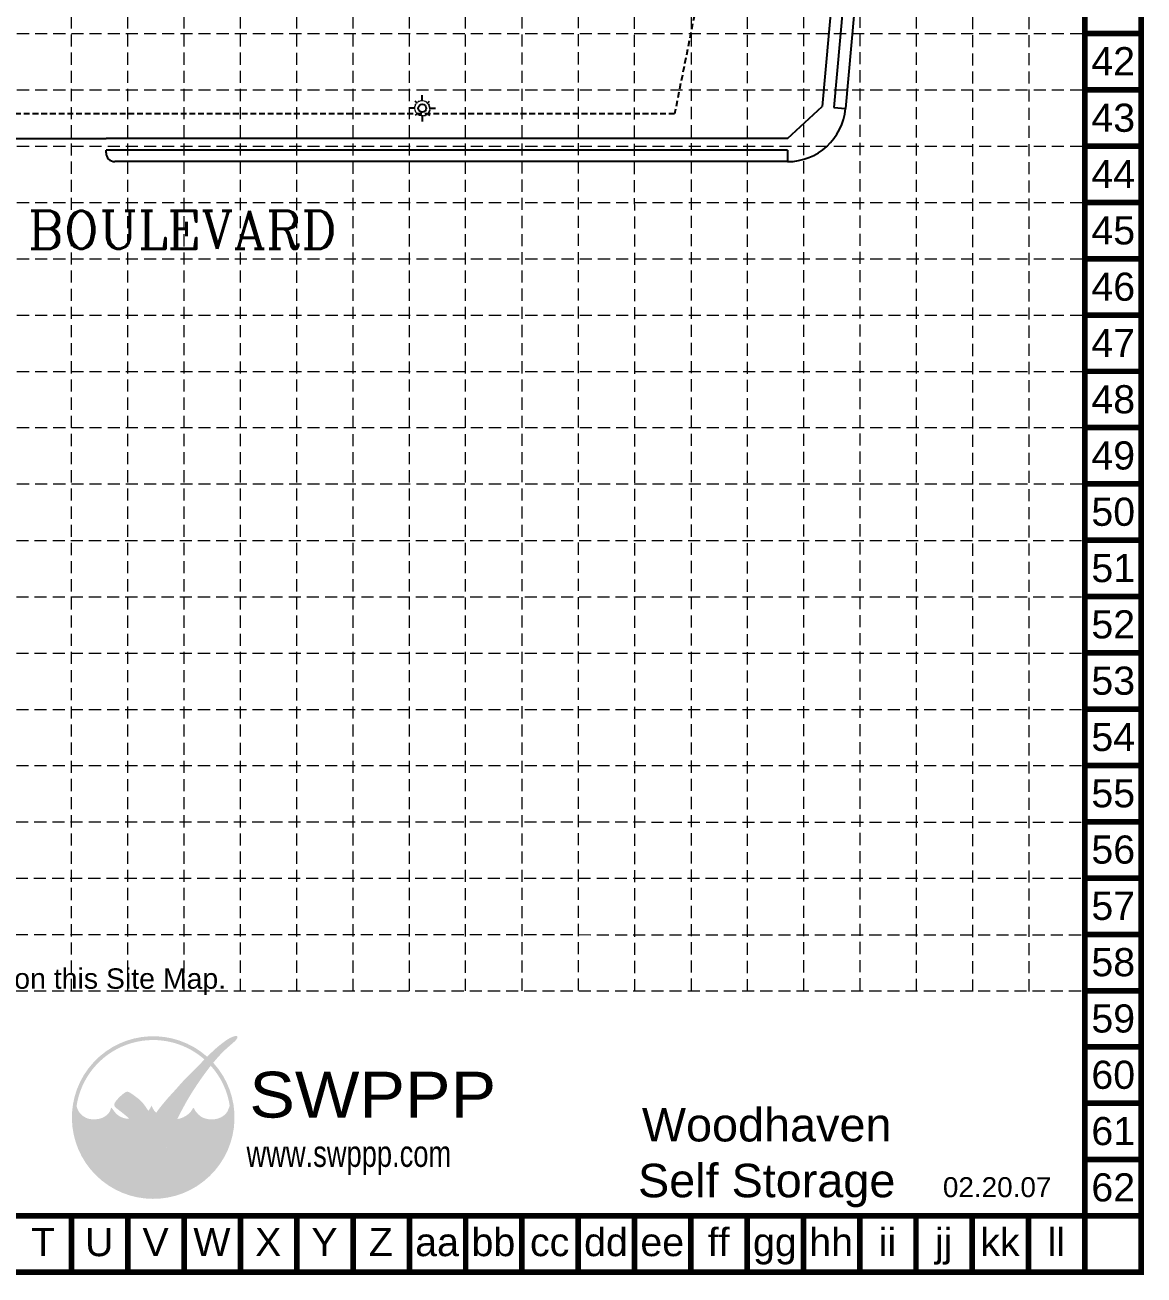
# Model space of a CAD drawing. Header units: inches. Extents: x 6004 to 15328, y 1287 to 16193.
# Drawn here: x 10706 to 15328, y 1287 to 6450 of the extents above; entities that cross this region are included whole.
import ezdxf
from ezdxf.enums import TextEntityAlignment as Align

# ---------------------------------------------------------------- set-up
doc = ezdxf.new("R2010")
doc.units = ezdxf.units.IN
doc.header["$MEASUREMENT"] = 0
doc.linetypes.add('HIDDEN', pattern=[0.375, 0.25, -0.125])
doc.linetypes.add('siteplan-01jun06-tdt-civil$0$DASHED_2', pattern=[36, 24, -12])
for name, color, linetype in [('BASE', 7, 'Continuous'), ('GRID', 254, 'HIDDEN'), ('LOGO', 7, 'Continuous'), ('SANDBAGS', 3, 'Continuous'), ('siteplan-01jun06-tdt-civil$0$BLDG', 8, 'Continuous'), ('siteplan-01jun06-tdt-civil$0$BORDER', 8, 'Continuous'), ('siteplan-01jun06-tdt-civil$0$EASEMENTS', 8, 'siteplan-01jun06-tdt-civil$0$DASHED_2'), ('siteplan-01jun06-tdt-civil$0$FLAT', 8, 'Continuous')]:
    doc.layers.add(name, color=color, linetype=linetype)
doc.styles.add("L200'", font='ARIAL.TTF', dxfattribs={"height": 0.001969})
doc.styles.add('LOGO1', font='Rockeb.TTF', dxfattribs={"height": 25})
doc.styles.add('siteplan-01jun06-tdt-civil$0$ROMANC', font='ROMANC.SHX', dxfattribs={"height": 4.32})
doc.styles.get("Standard").update_dxf_attribs({"font": 'ARIAL.TTF', "height": 6})

# ---------------------------------------------------------------- blocks, each defined once
blk = doc.blocks.new('siteplan-01jun06-tdt-civil$0$LP2')
for p, q in [((-5021.4664, -5108.8954), (-5021.4664, -5108.8594)), ((-5021.506, -5108.935), (-5021.542, -5108.935)), ((-5021.5046, -5108.9248), (-5021.5116, -5108.9229)), ((-5021.5046, -5108.9453), (-5021.5116, -5108.9471)), ((-5021.4944, -5108.907), (-5021.5071, -5108.8943)), ((-5021.5007, -5108.9152), (-5021.5069, -5108.9116)), ((-5021.4862, -5108.9007), (-5021.4898, -5108.8945)), ((-5021.4766, -5108.8968), (-5021.4785, -5108.8898)), ((-5021.4561, -5108.8968), (-5021.4542, -5108.8898)), ((-5021.4466, -5108.9007), (-5021.443, -5108.8945)), ((-5021.4383, -5108.907), (-5021.4256, -5108.8943)), ((-5021.4321, -5108.9152), (-5021.4258, -5108.9116)), ((-5021.4281, -5108.9248), (-5021.4211, -5108.9229)), ((-5021.4281, -5108.9453), (-5021.4211, -5108.9471)), ((-5021.4267, -5108.935), (-5021.3908, -5108.935)), ((-5021.4944, -5108.963), (-5021.5071, -5108.9758)), ((-5021.5007, -5108.9548), (-5021.5069, -5108.9584)), ((-5021.4862, -5108.9693), (-5021.4898, -5108.9756)), ((-5021.4766, -5108.9733), (-5021.4785, -5108.9803)), ((-5021.4664, -5108.9747), (-5021.4664, -5109.0106)), ((-5021.4561, -5108.9733), (-5021.4542, -5108.9803)), ((-5021.4466, -5108.9693), (-5021.443, -5108.9756)), ((-5021.4383, -5108.963), (-5021.4256, -5108.9758)), ((-5021.4321, -5108.9548), (-5021.4258, -5108.9584))]:
    blk.add_line(p, q)
blk.add_circle((-5021.4664, -5108.935), 0.0229)
blk = doc.blocks.new('siteplan-01jun06-tdt-civil$0$LP3')
at = {"layer": 'siteplan-01jun06-tdt-civil$0$BORDER'}
blk.add_blockref('siteplan-01jun06-tdt-civil$0$LP2', (5021.4664, 5108.935), dxfattribs=at)
blk = doc.blocks.new('new logo')
at = {"layer": 'LOGO'}
h = blk.add_hatch(color=170, dxfattribs=at)
h.paths.add_polyline_path([(67.43, 44.06), (66.82, 44.7), (66.35, 45.25), (65.96, 45.76), (65.54, 46.4), (65.09, 47.19), (64.7, 47.94), (64.44, 48.47), (64.18, 49.02), (63.92, 49.58), (63.67, 50.15), (63.31, 50.99), (62.9, 52), (62.6, 52.78), (62.42, 53.27), (62.25, 53.75), (62.07, 54.23), (61.88, 54.72), (61.69, 55.22), (61.48, 55.74), (61.26, 56.27), (61.03, 56.81), (60.78, 57.37), (60.52, 57.93), (60.25, 58.5), (59.96, 59.07), (59.66, 59.64), (59.34, 60.2), (59.02, 60.77), (58.68, 61.32), (58.34, 61.87), (57.99, 62.4), (57.64, 62.91), (57.29, 63.4), (56.95, 63.87), (56.61, 64.32), (56.27, 64.74), (55.93, 65.14), (55.58, 65.53), (55.23, 65.91), (54.91, 66.23), (53.98, 66.22), (52.92, 66.33), (52.05, 66.5), (51.45, 66.64), (50.85, 66.81), (50.26, 67.01), (49.41, 67.35), (48.33, 67.91), (47.34, 68.56), (46.46, 69.26), (45.69, 70.02), (45.01, 70.79), (44.44, 71.52), (43.98, 72.16), (43.6, 72.69), (43.42, 72.95), (43.25, 73.18), (43.1, 73.38), (42.96, 73.53), (42.85, 73.65), (42.75, 73.73), (42.66, 73.76), (42.59, 73.76), (42.53, 73.71), (42.48, 73.63), (42.43, 73.52), (42.38, 73.38), (42.33, 73.22), (42.19, 72.76), (41.96, 72.1), (41.67, 71.46), (41.36, 70.91), (40.98, 70.34), (40.53, 69.77), (40.01, 69.21), (39.42, 68.67), (38.77, 68.17), (38.06, 67.7), (37.31, 67.27), (36.53, 66.9), (35.73, 66.59), (34.88, 66.34), (33.96, 66.14), (32.97, 65.99), (31.89, 65.9), (30.76, 65.86), (29.65, 65.89), (28.59, 65.97), (27.62, 66.13), (26.71, 66.36), (25.83, 66.67), (24.95, 67.08), (24.08, 67.58), (23.21, 68.18), (22.36, 68.88), (21.76, 69.47), (21.37, 69.89), (20.98, 70.36), (20.61, 70.88), (20.24, 71.46), (19.89, 72.13), (19.54, 72.89), (19.19, 73.77), (18.85, 74.77, -0.595729), (106.28, 106.77), (106.97, 107.48), (107.53, 108.05), (108.12, 108.64, 37.93689), (112.29, 104.53), (112.05, 104.24), (111.57, 103.66), (111.09, 103.06), (110.61, 102.47, -0.146449), (123.57, 75.01), (123.33, 74.47), (123.13, 73.97), (122.94, 73.5), (122.77, 73.07), (122.51, 72.4), (122.22, 71.72), (121.9, 71.1), (121.52, 70.53), (121.11, 70), (120.66, 69.51), (120.15, 69.03), (119.62, 68.57), (119.04, 68.14), (118.44, 67.73), (117.81, 67.36), (117.15, 67.03), (116.47, 66.74), (115.76, 66.49), (115.03, 66.28), (114.28, 66.11), (113.5, 65.97), (112.72, 65.88), (111.92, 65.82), (111.11, 65.8), (110.29, 65.82), (109.44, 65.89), (108.56, 66.01), (107.66, 66.19), (106.75, 66.43), (105.88, 66.73), (105.05, 67.1), (104.26, 67.53), (103.5, 68.04), (102.78, 68.61), (102.07, 69.26), (101.4, 69.96), (100.78, 70.68), (100.24, 71.38), (99.83, 72.02), (99.55, 72.52), (99.4, 72.79), (99.26, 73.03), (99.13, 73.24), (99.02, 73.4), (98.92, 73.52), (98.82, 73.58), (98.72, 73.6), (98.63, 73.58), (98.54, 73.51), (98.45, 73.42), (98.36, 73.3), (98.26, 73.16), (98.17, 73), (98.06, 72.83), (97.8, 72.39), (97.42, 71.81), (96.93, 71.14), (96.41, 70.55), (95.93, 70.06), (95.41, 69.58), (94.84, 69.11), (94.21, 68.65), (93.52, 68.19), (92.75, 67.74), (91.9, 67.28), (90.95, 66.85), (90.08, 66.57), (89.39, 66.39), (88.62, 66.22), (87.78, 66.08), (87.59, 65.61), (87.38, 65.07), (87.13, 64.45), (86.86, 63.76), (86.57, 63), (86.26, 62.19), (85.94, 61.33), (85.6, 60.44), (85.25, 59.53), (84.91, 58.59), (84.56, 57.66), (84.21, 56.72), (83.87, 55.8), (83.53, 54.89), (83.21, 54.02), (82.9, 53.18), (82.61, 52.38), (82.34, 51.64), (82.09, 50.96), (81.86, 50.33), (81.65, 49.76), (81.33, 48.95), (80.94, 48.06), (80.54, 47.29), (80.1, 46.58), (79.62, 45.94), (79.13, 45.36), (78.61, 44.81), (78.1, 44.32), (77.57, 43.87), (77.04, 43.47), (76.48, 43.12), (75.9, 42.81), (75.31, 42.55), (74.58, 42.28), (73.74, 42.05), (72.97, 41.94), (72.25, 41.93), (71.55, 42.04), (70.87, 42.22), (70.06, 42.5), (69.36, 42.77), (68.67, 43.11), (68.04, 43.53)])
h.paths.add_polyline_path([(71.76, 72.04), (70.7, 73.9), (70.07, 75.23), (69.69, 74.29), (68.67, 72.59), (67.85, 71.67), (67.95, 71.51), (68.11, 71.24), (68.27, 70.99), (68.41, 70.76), (68.55, 70.55), (68.68, 70.37), (68.8, 70.21), (68.92, 70.07), (69.04, 69.95), (69.15, 69.84), (69.26, 69.75), (69.37, 69.67), (69.48, 69.59), (69.59, 69.52), (69.7, 69.46), (69.82, 69.41), (69.94, 69.36), (70.05, 69.32), (70.17, 69.28), (70.29, 69.25), (70.41, 69.22), (70.53, 69.2), (70.64, 69.18), (70.76, 69.17), (70.88, 69.16), (71, 69.15), (71.11, 69.15), (71.22, 69.16), (71.33, 69.17), (71.44, 69.19), (71.54, 69.21), (71.64, 69.24), (71.74, 69.27), (71.84, 69.31), (71.94, 69.35), (72.04, 69.4), (72.14, 69.45), (72.24, 69.51), (72.35, 69.58), (72.45, 69.65), (72.56, 69.72), (72.67, 69.81), (72.78, 69.9), (72.89, 70), (73, 70.1), (73.11, 70.21), (73.22, 70.34), (73.3, 70.42), (72.52, 71.08)], flags=17)
blk.add_hatch(color=240, dxfattribs=at).paths.add_polyline_path([(117.73, 117.3), (118.86, 118.16), (119.82, 118.88), (120.63, 119.47), (121.31, 119.95), (121.89, 120.34), (122.37, 120.64), (122.78, 120.89), (123.13, 121.1), (123.45, 121.27), (123.73, 121.42), (123.99, 121.55), (124.22, 121.67), (124.44, 121.77), (124.65, 121.85), (124.84, 121.93), (125.03, 122.01), (125.21, 122.09), (125.4, 122.16), (125.58, 122.23), (125.76, 122.3), (125.93, 122.37), (126.1, 122.44), (126.26, 122.49), (126.41, 122.55), (126.56, 122.6), (126.69, 122.64), (126.82, 122.67), (126.95, 122.71), (127.06, 122.73), (127.18, 122.76), (127.29, 122.78), (127.39, 122.79), (127.5, 122.8), (127.6, 122.81), (127.7, 122.82), (127.79, 122.82), (127.89, 122.82), (127.98, 122.82), (128.06, 122.81), (128.14, 122.8), (128.22, 122.79), (128.29, 122.78), (128.35, 122.76), (128.42, 122.74), (128.47, 122.72), (128.52, 122.7), (128.57, 122.67), (128.62, 122.64), (128.65, 122.61), (128.69, 122.57), (128.72, 122.53), (128.75, 122.49), (128.77, 122.44), (128.79, 122.39), (128.81, 122.34), (128.82, 122.28), (128.83, 122.21), (128.84, 122.14), (128.84, 122.07), (128.84, 122), (128.83, 121.92), (128.82, 121.84), (128.81, 121.76), (128.79, 121.68), (128.77, 121.6), (128.74, 121.52), (128.7, 121.44), (128.66, 121.35), (128.61, 121.26), (128.56, 121.16), (128.5, 121.06), (128.43, 120.95), (128.35, 120.83), (128.27, 120.7), (128.18, 120.57), (128.08, 120.42), (127.96, 120.27), (127.85, 120.12), (127.71, 119.96), (127.57, 119.79), (127.42, 119.62), (127.25, 119.44), (127.06, 119.24), (126.84, 119.03), (126.58, 118.79), (126.28, 118.52), (125.94, 118.21), (125.54, 117.86), (125.08, 117.47), (124.58, 117.04), (124.04, 116.57), (123.48, 116.08), (122.89, 115.57), (122.3, 115.05), (121.71, 114.53), (121.13, 114.01), (120.58, 113.5), (120.04, 112.99), (119.52, 112.49), (119.01, 111.99), (118.51, 111.49), (118.02, 110.99), (117.53, 110.47), (117.03, 109.94), (116.53, 109.4), (116.03, 108.85), (115.52, 108.29), (115.02, 107.71), (114.51, 107.14), (114.01, 106.56), (113.51, 105.98), (113.02, 105.4), (112.54, 104.82), (112.05, 104.24), (111.57, 103.66), (111.09, 103.06), (110.59, 102.44), (110.09, 101.8), (109.56, 101.13), (109.02, 100.43), (108.45, 99.68), (107.87, 98.9), (107.27, 98.1), (106.66, 97.27), (106.04, 96.43), (105.43, 95.59), (104.82, 94.74), (104.23, 93.91), (103.65, 93.08), (103.08, 92.27), (102.52, 91.46), (101.97, 90.65), (101.42, 89.84), (100.87, 89.01), (100.32, 88.18), (99.77, 87.33), (99.2, 86.45), (98.63, 85.56), (98.06, 84.66), (97.5, 83.76), (96.94, 82.87), (96.4, 81.99), (95.88, 81.13), (95.38, 80.29), (94.91, 79.49), (94.46, 78.72), (94.03, 77.96), (93.61, 77.23), (93.21, 76.5), (92.81, 75.77), (92.41, 75.04), (92.01, 74.29), (91.6, 73.54), (91.18, 72.77), (90.78, 72.02), (90.38, 71.27), (90, 70.56), (89.64, 69.88), (89.31, 69.25), (89.01, 68.69), (88.75, 68.19), (88.53, 67.74), (88.33, 67.32), (88.15, 66.92), (87.97, 66.52), (87.78, 66.08), (87.59, 65.61), (87.38, 65.07), (87.13, 64.45), (86.86, 63.76), (86.57, 63), (86.26, 62.19), (85.94, 61.33), (85.6, 60.44), (85.25, 59.53), (84.91, 58.59), (84.56, 57.66), (84.21, 56.72), (83.87, 55.8), (83.53, 54.89), (83.21, 54.02), (82.9, 53.18), (82.61, 52.38), (82.34, 51.64), (82.09, 50.96), (81.86, 50.33), (81.65, 49.76), (81.44, 49.23), (81.24, 48.75), (81.04, 48.29), (80.84, 47.87), (80.64, 47.48), (80.43, 47.11), (80.2, 46.75), (79.97, 46.41), (79.73, 46.09), (79.49, 45.78), (79.24, 45.49), (78.99, 45.21), (78.74, 44.95), (78.48, 44.69), (78.23, 44.45), (77.97, 44.21), (77.71, 43.99), (77.44, 43.78), (77.17, 43.58), (76.9, 43.39), (76.62, 43.21), (76.33, 43.04), (76.04, 42.89), (75.75, 42.75), (75.45, 42.62), (75.16, 42.5), (74.87, 42.39), (74.58, 42.29), (74.3, 42.2), (74.02, 42.13), (73.75, 42.07), (73.49, 42.02), (73.23, 41.98), (72.98, 41.95), (72.73, 41.94), (72.49, 41.93), (72.24, 41.94), (72.01, 41.97), (71.77, 42), (71.53, 42.05), (71.3, 42.11), (71.06, 42.17), (70.83, 42.24), (70.59, 42.32), (70.35, 42.4), (70.12, 42.48), (69.88, 42.57), (69.64, 42.66), (69.4, 42.76), (69.16, 42.87), (68.93, 42.98), (68.69, 43.11), (68.47, 43.25), (68.25, 43.39), (68.04, 43.55), (67.83, 43.72), (67.62, 43.9), (67.42, 44.09), (67.22, 44.28), (67.03, 44.49), (66.83, 44.69), (66.64, 44.9), (66.45, 45.13), (66.26, 45.36), (66.06, 45.62), (65.86, 45.91), (65.65, 46.23), (65.43, 46.59), (65.2, 47), (64.96, 47.45), (64.7, 47.94), (64.44, 48.47), (64.18, 49.02), (63.92, 49.58), (63.67, 50.15), (63.43, 50.71), (63.2, 51.26), (62.99, 51.78), (62.79, 52.29), (62.6, 52.78), (62.42, 53.27), (62.25, 53.75), (62.07, 54.23), (61.88, 54.72), (61.69, 55.22), (61.48, 55.74), (61.26, 56.27), (61.03, 56.81), (60.78, 57.37), (60.52, 57.93), (60.25, 58.5), (59.96, 59.07), (59.66, 59.64), (59.34, 60.2), (59.02, 60.77), (58.68, 61.32), (58.34, 61.87), (57.99, 62.4), (57.64, 62.91), (57.29, 63.4), (56.95, 63.87), (56.61, 64.32), (56.27, 64.74), (55.93, 65.14), (55.58, 65.53), (55.23, 65.91), (54.86, 66.28), (54.49, 66.65), (54.09, 67.01), (53.68, 67.39), (53.25, 67.76), (52.81, 68.14), (52.35, 68.52), (51.89, 68.9), (51.42, 69.28), (50.95, 69.66), (50.48, 70.04), (50.01, 70.41), (49.54, 70.78), (49.09, 71.13), (48.65, 71.47), (48.24, 71.8), (47.84, 72.11), (47.47, 72.4), (47.14, 72.66), (46.83, 72.9), (46.56, 73.11), (46.32, 73.3), (46.11, 73.47), (45.92, 73.63), (45.75, 73.78), (45.6, 73.92), (45.46, 74.05), (45.34, 74.18), (45.23, 74.31), (45.13, 74.44), (45.04, 74.56), (44.96, 74.69), (44.9, 74.82), (44.84, 74.96), (44.8, 75.1), (44.76, 75.24), (44.73, 75.39), (44.72, 75.54), (44.71, 75.69), (44.7, 75.84), (44.71, 75.99), (44.72, 76.15), (44.75, 76.3), (44.78, 76.45), (44.81, 76.6), (44.86, 76.75), (44.92, 76.9), (44.99, 77.06), (45.07, 77.23), (45.17, 77.4), (45.29, 77.59), (45.42, 77.8), (45.57, 78.01), (45.73, 78.24), (45.91, 78.48), (46.11, 78.73), (46.32, 78.99), (46.55, 79.26), (46.8, 79.54), (47.06, 79.83), (47.33, 80.13), (47.62, 80.43), (47.91, 80.73), (48.21, 81.04), (48.52, 81.34), (48.84, 81.64), (49.16, 81.93), (49.48, 82.21), (49.79, 82.48), (50.1, 82.74), (50.41, 82.98), (50.7, 83.21), (50.98, 83.42), (51.24, 83.62), (51.49, 83.79), (51.7, 83.95), (51.9, 84.08), (52.08, 84.19), (52.25, 84.29), (52.4, 84.38), (52.55, 84.45), (52.68, 84.51), (52.82, 84.56), (52.95, 84.61), (53.08, 84.64), (53.21, 84.67), (53.34, 84.69), (53.47, 84.7), (53.6, 84.7), (53.72, 84.69), (53.85, 84.68), (53.97, 84.65), (54.1, 84.62), (54.22, 84.58), (54.35, 84.54), (54.48, 84.48), (54.61, 84.43), (54.74, 84.36), (54.88, 84.3), (55.02, 84.23), (55.17, 84.15), (55.34, 84.06), (55.51, 83.97), (55.7, 83.86), (55.91, 83.73), (56.14, 83.59), (56.4, 83.42), (56.68, 83.23), (56.99, 83.01), (57.32, 82.78), (57.67, 82.53), (58.03, 82.27), (58.4, 81.99), (58.79, 81.71), (59.18, 81.42), (59.57, 81.13), (59.97, 80.83), (60.37, 80.53), (60.76, 80.22), (61.15, 79.91), (61.54, 79.59), (61.91, 79.27), (62.28, 78.93), (62.64, 78.6), (62.98, 78.25), (63.32, 77.9), (63.65, 77.54), (63.97, 77.17), (64.29, 76.79), (64.6, 76.4), (64.91, 76.01), (65.22, 75.6), (65.52, 75.19), (65.82, 74.78), (66.11, 74.37), (66.39, 73.96), (66.66, 73.57), (66.91, 73.18), (67.15, 72.81), (67.37, 72.45), (67.58, 72.12), (67.77, 71.8), (67.95, 71.51), (68.11, 71.24), (68.27, 70.99), (68.41, 70.76), (68.55, 70.55), (68.68, 70.37), (68.8, 70.21), (68.92, 70.07), (69.04, 69.95), (69.15, 69.84), (69.26, 69.75), (69.37, 69.67), (69.48, 69.59), (69.59, 69.52), (69.7, 69.46), (69.82, 69.41), (69.94, 69.36), (70.05, 69.32), (70.17, 69.28), (70.29, 69.25), (70.41, 69.22), (70.53, 69.2), (70.64, 69.18), (70.76, 69.17), (70.88, 69.16), (71, 69.15), (71.11, 69.15), (71.22, 69.16), (71.33, 69.17), (71.44, 69.19), (71.54, 69.21), (71.64, 69.24), (71.74, 69.27), (71.84, 69.31), (71.94, 69.35), (72.04, 69.4), (72.14, 69.45), (72.24, 69.51), (72.35, 69.58), (72.45, 69.65), (72.56, 69.72), (72.67, 69.81), (72.78, 69.9), (72.89, 70), (73, 70.1), (73.11, 70.21), (73.22, 70.34), (73.34, 70.47), (73.46, 70.61), (73.58, 70.77), (73.72, 70.94), (73.85, 71.12), (74, 71.32), (74.15, 71.53), (74.32, 71.77), (74.5, 72.01), (74.68, 72.27), (74.88, 72.55), (75.09, 72.84), (75.32, 73.15), (75.56, 73.46), (75.82, 73.79), (76.09, 74.14), (76.37, 74.49), (76.67, 74.87), (76.99, 75.25), (77.32, 75.65), (77.66, 76.07), (78.02, 76.5), (78.39, 76.95), (78.77, 77.42), (79.18, 77.91), (79.6, 78.4), (80.03, 78.92), (80.49, 79.45), (80.96, 80), (81.46, 80.56), (81.97, 81.13), (82.5, 81.72), (83.04, 82.31), (83.59, 82.91), (84.14, 83.51), (84.68, 84.1), (85.22, 84.68), (85.74, 85.25), (86.24, 85.81), (86.73, 86.35), (87.2, 86.89), (87.67, 87.41), (88.13, 87.94), (88.59, 88.46), (89.06, 88.98), (89.53, 89.52), (90.01, 90.05), (90.5, 90.6), (91, 91.16), (91.52, 91.73), (92.06, 92.31), (92.61, 92.9), (93.18, 93.5), (93.77, 94.12), (94.38, 94.75), (95.01, 95.39), (95.64, 96.03), (96.28, 96.68), (96.92, 97.32), (97.56, 97.96), (98.19, 98.58), (98.8, 99.19), (99.39, 99.77), (99.96, 100.34), (100.52, 100.9), (101.07, 101.45), (101.61, 101.98), (102.14, 102.52), (102.66, 103.05), (103.19, 103.59), (103.72, 104.13), (104.25, 104.67), (104.78, 105.23), (105.32, 105.78), (105.86, 106.34), (106.41, 106.91), (106.97, 107.48), (107.53, 108.05), (108.11, 108.62), (108.69, 109.2), (109.27, 109.77), (109.86, 110.34), (110.45, 110.91), (111.04, 111.47), (111.62, 112.02), (112.2, 112.56), (112.77, 113.1), (113.35, 113.62), (113.95, 114.16), (114.58, 114.71), (115.26, 115.3), (116.01, 115.91), (116.82, 116.58)])
at = {"layer": 'LOGO', "style": 'LOGO1'}
for s, height, width, p in [('SWPPP', 31.324, 1.115, (136.96, 67.05)), ('www.swppp.com', 18.1118, 0.77, (135.01, 33.35))]:
    blk.add_text(s, height=height, dxfattribs=dict(at, width=width)).set_placement(p)

msp = doc.modelspace()

# ---------------------------------------------------------------- linework, layer by layer
at = {"layer": 'BASE', "const_width": 23.3}
for points in [[(15316.9, 1298.4), (15316.9, 16181.1), (6015.2, 16181.1), (6015.2, 1298.4)], [(15084.3, 1531), (15084.3, 15948.5), (6247.8, 15948.5), (6247.8, 1531)]]:
    msp.add_lwpolyline(points, close=True, dxfattribs=at)
for points in [[(15316.9, 6414.3), (15084.3, 6414.3)], [(15316.9, 6181.8), (15084.3, 6181.8)], [(15316.9, 5949.3), (15084.3, 5949.3)], [(15316.9, 5716.7), (15084.3, 5716.7)], [(15316.9, 5484.2), (15084.3, 5484.2)], [(15316.9, 5251.6), (15084.3, 5251.6)], [(15316.9, 5019.1), (15084.3, 5019.1)], [(15316.9, 4786.6), (15084.3, 4786.6)], [(15316.9, 4554), (15084.3, 4554)], [(15316.9, 4321.5), (15084.3, 4321.5)], [(15316.9, 4088.9), (15084.3, 4088.9)], [(15316.9, 3856.4), (15084.3, 3856.4)], [(15316.9, 3623.9), (15084.3, 3623.9)], [(15316.9, 3391.3), (15084.3, 3391.3)], [(15316.9, 3158.8), (15084.3, 3158.8)], [(15316.9, 2926.2), (15084.3, 2926.2)], [(15316.9, 2693.7), (15084.3, 2693.7)], [(15316.9, 2461.1), (15084.3, 2461.1)], [(15316.9, 2228.6), (15084.3, 2228.6)], [(15316.9, 1996.1), (15084.3, 1996.1)], [(15316.9, 1763.5), (15084.3, 1763.5)], [(10898.6, 1531), (10898.6, 1298.4)], [(11131.1, 1531), (11131.1, 1298.4)], [(11363.7, 1531), (11363.7, 1298.4)], [(11596.2, 1531), (11596.2, 1298.4)], [(11828.7, 1531), (11828.7, 1298.4)], [(12061.3, 1531), (12061.3, 1298.4)], [(12293.8, 1531), (12293.8, 1298.4)], [(12526.4, 1531), (12526.4, 1298.4)], [(12758.9, 1531), (12758.9, 1298.4)], [(12991.4, 1531), (12991.4, 1298.4)], [(13224, 1531), (13224, 1298.4)], [(13456.5, 1531), (13456.5, 1298.4)], [(13689.1, 1531), (13689.1, 1298.4)], [(13921.6, 1531), (13921.6, 1298.4)], [(14154.1, 1531), (14154.1, 1298.4)], [(14386.7, 1531), (14386.7, 1298.4)], [(14619.2, 1531), (14619.2, 1298.4)], [(14851.8, 1531), (14851.8, 1298.4)], [(15084.3, 1531), (15084.3, 1298.4)], [(15316.9, 1531), (15084.3, 1531)]]:
    msp.add_lwpolyline(points, dxfattribs=at)
at = {"layer": 'GRID', "color": 252, "linetype": 'HIDDEN', "lineweight": 0, "ltscale": 200}
for p, q in [((13459.3, 2461.2), (13457.6, 15953.7)), ((13690.6, 2458.8), (13690.1, 15953.7)), ((13923.4, 2461.7), (13922.6, 15953.7)), ((14156.3, 2462.5), (14155.2, 15953.7)), ((14388.4, 2460.4), (14387.7, 15953.7)), ((14621.5, 2457.4), (14620.3, 15953.7)), ((14854.2, 2458), (14852.8, 15953.7)), ((10898.6, 2460.5), (10898.6, 15948.5)), ((11131.1, 2460.4), (11131.1, 15948.5)), ((11363.7, 2460.4), (11363.7, 15948.5)), ((11596.2, 2460.4), (11596.2, 15948.5)), ((11828.7, 2460.3), (11828.7, 15948.5)), ((12061.3, 2460.3), (12061.3, 15948.5)), ((12293.8, 2460.3), (12293.8, 15948.5)), ((12526.4, 2460.2), (12526.4, 15948.5)), ((12760, 2460.8), (12758.9, 15948.5)), ((12992.3, 2461.9), (12991.4, 15948.5)), ((13224.7, 2459.1), (13224, 15948.5)), ((6247.8, 6414.3), (15084.3, 6414.3)), ((6247.8, 6181.8), (15084.3, 6181.8)), ((6247.8, 5949.3), (15084.3, 5949.3)), ((6247.8, 5716.7), (15084.3, 5716.7)), ((6247.8, 5484.2), (15084.3, 5484.2)), ((6247.8, 5251.6), (15084.3, 5251.6)), ((6247.8, 5019.1), (15084.3, 5019.1)), ((6247.8, 4786.6), (15084.3, 4786.6)), ((6247.8, 4554), (15084.3, 4554)), ((6245.5, 4320.7), (15082.1, 4320.7)), ((6245.5, 4088.2), (15082.1, 4088.2)), ((6245.5, 3855.6), (15082.1, 3855.6)), ((6245.5, 3623.1), (15082.1, 3623.1)), ((6245.5, 3390.5), (15082.1, 3390.5)), ((6244.3, 3158.2), (15074.7, 3157.7)), ((6242.7, 2925), (15074.7, 2926.5)), ((6243.5, 2693), (15075.6, 2692.3)), ((6243.5, 2461.2), (15075.3, 2459.8))]:
    msp.add_line(p, q, dxfattribs=at)
at = {"layer": 'siteplan-01jun06-tdt-civil$0$BLDG', "color": 7}
msp.add_line((11041, 5921.3), (11041, 5933.3), dxfattribs=at)
msp.add_arc((11077.1, 5921.3), 36.1, 180.0029, 270, dxfattribs=at)
at = {"layer": 'siteplan-01jun06-tdt-civil$0$EASEMENTS', "color": 7}
for p, q in [((14016.3, 9207.7), (13389.3, 6082.4)), ((13389.3, 6082.4), (8858, 6082.4))]:
    msp.add_line(p, q, dxfattribs=at)
at = {"layer": 'siteplan-01jun06-tdt-civil$0$FLAT', "color": 7}
for p, q in [((13855.8, 5981.4), (13999.7, 6112.9)), ((14047.6, 6108.6), (14095.6, 6104.3)), ((13855.8, 5981.4), (11041, 5981.4)), ((13855.8, 5933.3), (11041, 5933.3)), ((13855.8, 5885.2), (11077.1, 5885.2))]:
    msp.add_line(p, q, dxfattribs=at)
at = {"layer": 'siteplan-01jun06-tdt-civil$0$FLAT'}
for p, q in [((10652.6, 5981.4), (11041, 5981.4)), ((13855.8, 5933.3), (13855.8, 5885.2))]:
    msp.add_line(p, q, dxfattribs=at)
at = {"layer": 'siteplan-01jun06-tdt-civil$0$FLAT', "color": 7}
for points in [[(14366.3, 12974.2), (14300.6, 9741), (14240.4, 8251.1), (14047.6, 6108.6)], [(14414.1, 12955.7), (14348.8, 9739.6), (14288.4, 8247.9), (14095.6, 6104.3)], [(14316.4, 12883.9), (14252.5, 9742.5), (14192.3, 8254.2), (13999.7, 6112.9)]]:
    msp.add_lwpolyline(points, dxfattribs=at)
msp.add_arc((13855.8, 6125.9), 240.7, 270, 354.8592, dxfattribs=at)

# ---------------------------------------------------------------- block references
at = {"layer": 'SANDBAGS', "ltscale": 100, "xscale": 6.043870920002519, "yscale": 6.0438709200007, "zscale": 6.043870920001498}
msp.add_blockref('new logo', (10805.1, 1531.8), dxfattribs=at)
at = {"layer": 'siteplan-01jun06-tdt-civil$0$BORDER', "color": 7, "xscale": 722.0878044148703, "yscale": 722.0878044148703, "zscale": 722.0878044148712}
msp.add_blockref('siteplan-01jun06-tdt-civil$0$LP3', (12347.1, 6105.8), dxfattribs=at)

# ---------------------------------------------------------------- texts
at = {"insert": (13769.9, 1976.7), "char_height": 138.298, "width": 1174.698, "attachment_point": 2}
msp.add_mtext('Woodhaven Self Storage', dxfattribs=at)
at = {"layer": 'BASE'}
for s, height, p in [('42', 116.27, (15201.1, 6300)), ('43', 116.27, (15201.4, 6066.5)), ('44', 116.27, (15201.4, 5833.9)), ('45', 116.27, (15201.4, 5601.4)), ('46', 116.27, (15201.4, 5368.8)), ('47', 116.27, (15201.4, 5136.3)), ('48', 116.27, (15201.4, 4903.8)), ('49', 116.27, (15201.4, 4671.8)), ('50', 116.27, (15201.4, 4439.2)), ('51', 116.27, (15201.4, 4206.7)), ('52', 116.27, (15201.4, 3974.2)), ('53', 116.27, (15201.4, 3741.6)), ('54', 116.27, (15201.4, 3509.1)), ('55', 116.27, (15201.4, 3276.5)), ('56', 116.27, (15201.4, 3044)), ('57', 116.27, (15201.4, 2811.5)), ('58', 116.27, (15201.4, 2578.9)), ('59', 116.27, (15201.4, 2346.4)), ('60', 116.27, (15201.4, 2113.8)), ('61', 116.27, (15201.4, 1881.3)), ('62', 116.27, (15201.4, 1648.8)), ('T', 116.3, (10780.6, 1422.8)), ('U', 116.3, (11013.1, 1422.8)), ('V', 116.3, (11245.6, 1422.8)), ('W', 116.3, (11478.2, 1422.8)), ('X', 116.3, (11710.7, 1422.8)), ('Y', 116.3, (11943.3, 1422.8)), ('Z', 116.3, (12175.8, 1422.8)), ('aa', 116.27, (12408.3, 1422.8)), ('bb', 116.27, (12640.9, 1422.8)), ('cc', 116.27, (12873.4, 1422.8)), ('dd', 116.27, (13106, 1422.8)), ('ee', 116.27, (13338.5, 1422.8)), ('ff', 116.27, (13571, 1422.8)), ('gg', 116.27, (13803.6, 1422.8)), ('hh', 116.27, (14036.1, 1422.8)), ('ii', 116.27, (14268.7, 1422.8)), ('jj', 116.27, (14501.2, 1422.8)), ('kk', 116.27, (14733.8, 1422.8)), ('ll', 116.27, (14966.3, 1422.8))]:
    msp.add_text(s, height=height, dxfattribs=at).set_placement(p, align=Align.MIDDLE_CENTER)
at = {"layer": 'BASE', "color": 7, "style": "L200'"}
msp.add_text('Location of concrete washout will be determined in the field and will be reflected on this Site Map.', height=84.129, dxfattribs=at).set_placement((6481, 2469.1))
at = {"layer": 'BASE'}
msp.add_text('02.20.07', height=82.42, dxfattribs=at).set_placement((14721.9, 1608.4), align=Align.CENTER)
at = {"layer": 'siteplan-01jun06-tdt-civil$0$FLAT', "color": 0, "style": 'siteplan-01jun06-tdt-civil$0$ROMANC'}
msp.add_text('BOCA RATON BOULEVARD', height=155.971, dxfattribs=at).set_placement((10611.3, 5603.5), align=Align.MIDDLE)

doc.saveas('drawing.dxf')
